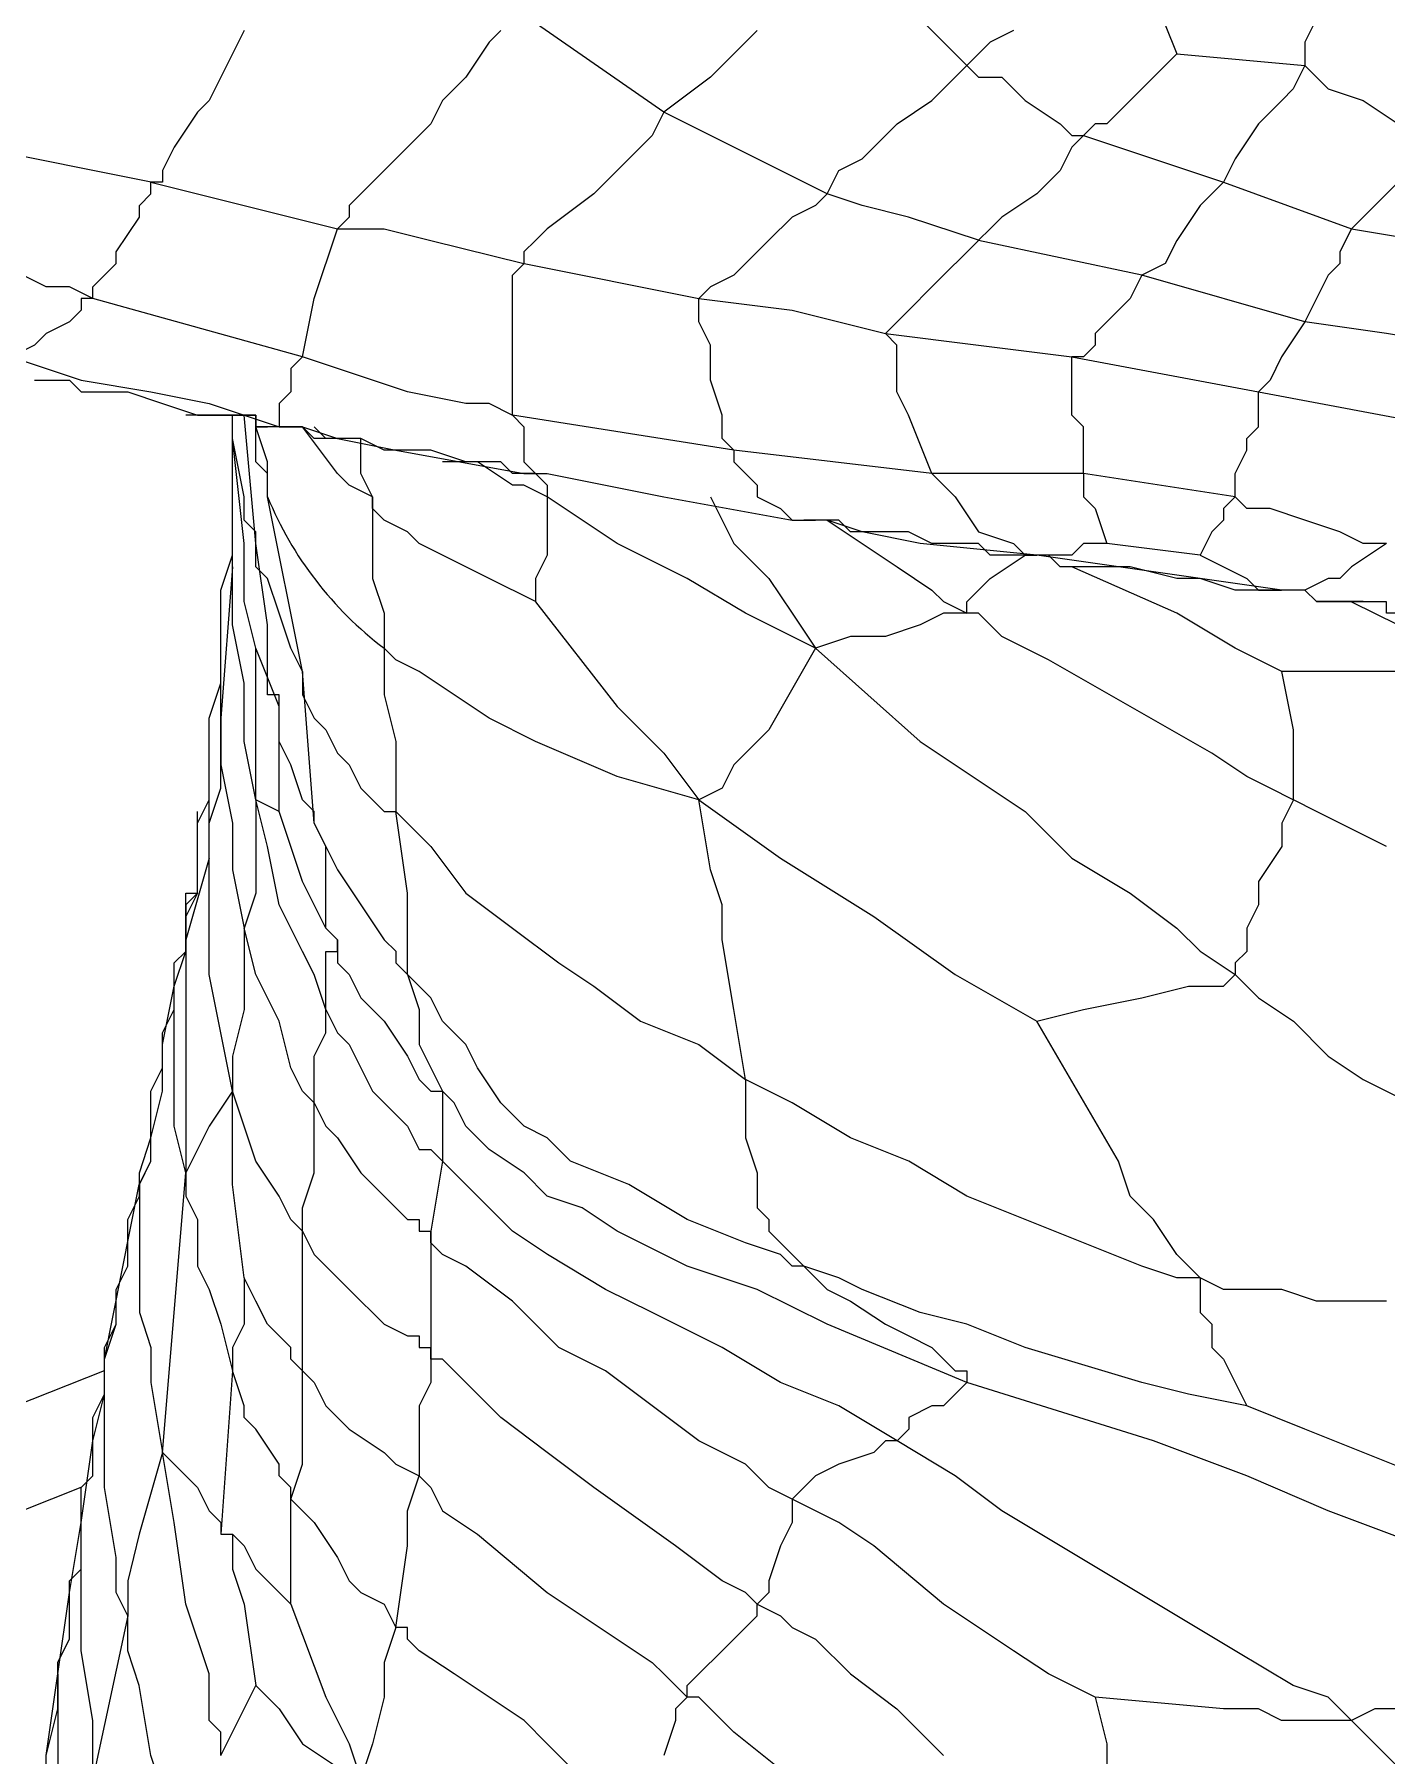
# Model space of a CAD drawing. Header units: millimetres. Extents: x 2758 to 41047, y 670 to 17125.
# Drawn here: x 34928.9 to 34977.2, y 8284.9 to 8346.4 of the extents above; entities that cross this region are included whole.
import ezdxf

# ---------------------------------------------------------------- set-up
doc = ezdxf.new("R2010")
doc.units = ezdxf.units.MM
doc.layers.add('PDF2_Geometría', color=7, linetype='Continuous')

# ---------------------------------------------------------------- blocks, each defined once
blk = doc.blocks.new('OH3A1-1$-$ASSY$$CENTER$TUB_-_v2$-$copia')
at = {"layer": 'PDF2_Geometría', "lineweight": -3}
for points in [[(15.32417805989583, 10.7041753133138), (15.32334476047092, 10.70250871446397), (15.322511461046, 10.70084211561415), (15.32167816162109, 10.69917551676432), (15.32084486219618, 10.69834221733941), (15.31917826334635, 10.69584231906467), (15.31834496392144, 10.69417572021484), (15.31834496392144, 10.69334242078993), (15.31751166449653, 10.69334242078993), (15.30501217312283, 10.69584231906467)], [(15.3658447265625, 10.69250912136501), (15.36667802598741, 10.69417572021484), (15.36834462483724, 10.69500901963976), (15.37084452311198, 10.69750891791449), (15.37334442138672, 10.69917551676432), (15.37501102023654, 10.70084211561415), (15.37584431966146, 10.70167541503906), (15.36667802598741, 10.71084170871311), (15.36834462483724, 10.71167500813802), (15.37001122368706, 10.71334160698784), (15.37417772081163, 10.71584150526258), (15.38084411621094, 10.72167460123698), (15.37834421793619, 10.72417449951172), (15.37584431966146, 10.72750769721137), (15.37417772081163, 10.73000759548611), (15.3725111219618, 10.73167419433594), (15.37167782253689, 10.73334079318576), (15.38334401448568, 10.73917388916015), (15.39667680528429, 10.73417409261067), (15.3975101047092, 10.74000718858507), (15.39834340413411, 10.74584028455946), (15.40001000298394, 10.75667317708333), (15.41750929090712, 10.75250667995876)], [(15.36084408230252, 10.70417446560329), (15.35917748345269, 10.70250786675347), (15.35751088460286, 10.70084126790364), (15.35417768690321, 10.6983413696289), (15.34334479437934, 10.70584106445312)], [(15.34251149495442, 10.70417446560329), (15.34167819552951, 10.70334116617838), (15.34001159667969, 10.70084126790364), (15.33834499782986, 10.69917466905382), (15.33751169840495, 10.69750807020399), (15.33667839898003, 10.69667477077908), (15.33334520128038, 10.69334157307942), (15.33167860243055, 10.6916749742296), (15.33167860243055, 10.69084167480468), (15.33084530300564, 10.69000837537977)], [(15.40084415011935, 10.70500776502821), (15.40001085069444, 10.70334116617838), (15.40001085069444, 10.70167456732856), (15.40084415011935, 10.70084126790364), (15.40167744954427, 10.70000796847873), (15.404177347819, 10.69917466905382), (15.40667724609375, 10.69750807020399), (15.40834384494357, 10.69667477077908), (15.40917714436849, 10.69667477077908)], [(15.3791766696506, 10.70417446560329), (15.37751007080078, 10.70334116617838), (15.37584347195094, 10.70167456732856), (15.37667677137586, 10.70084126790364), (15.37834337022569, 10.70084126790364), (15.38000996907552, 10.69917466905382), (15.38250986735025, 10.69750807020399), (15.38334316677517, 10.69667477077908), (15.38417646620009, 10.69667477077908), (15.38334316677517, 10.69584147135416), (15.38250986735025, 10.69417487250434), (15.38084326850043, 10.69250827365451), (15.37834337022569, 10.69084167480468), (15.37751007080078, 10.69000837537977), (15.37667677137586, 10.68917507595486), (15.37167697482639, 10.69084167480468), (15.36834377712673, 10.6916749742296), (15.36584387885199, 10.69250827365451), (15.36501057942708, 10.6916749742296), (15.36334398057725, 10.69084167480468), (15.36167738172743, 10.68917507595486), (15.35917748345269, 10.68667517768012), (15.35751088460286, 10.6858418782552), (15.35667758517795, 10.68500857883029)], [(15.40584309895833, 10.71584065755208), (15.38834381103515, 10.71000756157769), (15.38834381103515, 10.70917426215277), (15.38834381103515, 10.70834096272786), (15.38917711046007, 10.70667436387803), (15.39084370930989, 10.70250786675347), (15.40001000298394, 10.70167456732856)], [(15.39084370930989, 10.70250701904297), (15.38751051161024, 10.69917382134331), (15.38584391276041, 10.69750722249349), (15.3850106133355, 10.69750722249349), (15.38417731391059, 10.69667392306858), (15.39417690700955, 10.69334072536892), (15.39251030815972, 10.69167412651909), (15.39084370930989, 10.68917422824436), (15.39001040988498, 10.68750762939453), (15.38834381103515, 10.68667432996962), (15.37667761908637, 10.68917422824436), (15.37334442138672, 10.6858410305447), (15.37167782253689, 10.68417443169487), (15.37084452311198, 10.68334113226996), (15.37001122368706, 10.68250783284505)], [(15.40001085069444, 10.70167371961805), (15.39917755126953, 10.70000712076823), (15.39834425184461, 10.69917382134331), (15.39667765299479, 10.69750722249349), (15.39501105414496, 10.69500732421875), (15.39417775472005, 10.69334072536892), (15.40334404839409, 10.69000752766927), (15.40251074896918, 10.68834092881944), (15.40251074896918, 10.68750762939453), (15.40167744954427, 10.68667432996962), (15.40001085069444, 10.68334113226996), (15.38834465874566, 10.68667432996962), (15.38751135932074, 10.68500773111979), (15.38584476047092, 10.68334113226996), (15.385011461046, 10.68250783284505), (15.385011461046, 10.68167453342014), (15.38417816162109, 10.68084123399522), (15.38334486219618, 10.68084123399522)], [(15.36584303114149, 10.69250742594401), (15.35417683919271, 10.6983405219184), (15.35334353976779, 10.69667392306857), (15.35167694091797, 10.69500732421875), (15.35001034206814, 10.69334072536892), (15.34917704264323, 10.69250742594401), (15.34584384494358, 10.69000752766927), (15.34501054551866, 10.68917422824435), (15.34417724609375, 10.68834092881944), (15.34417724609375, 10.68750762939453)], [(15.40917629665798, 10.69667392306857), (15.40834299723307, 10.69584062364366), (15.40750969780816, 10.69500732421875), (15.40667639838324, 10.69334072536892), (15.40334320068359, 10.69000752766927), (15.40834299723307, 10.68917422824435), (15.4100095960829, 10.68834092881944), (15.41084289550781, 10.68834092881944), (15.41250949435764, 10.68834092881944), (15.41250949435764, 10.68750762939453), (15.41167619493272, 10.68667432996961), (15.41167619493272, 10.68500773111979), (15.41084289550781, 10.68167453342014), (15.40584309895833, 10.68250783284505), (15.40001000298394, 10.68334113226996), (15.39834340413411, 10.68084123399522), (15.3975101047092, 10.6791746351454), (15.39667680528429, 10.67834133572048)], [(15.31334431966145, 10.68500773111979), (15.31334431966145, 10.6858410305447), (15.31417761908637, 10.68667432996962), (15.31501091851128, 10.68750762939453), (15.31501091851128, 10.68834092881944), (15.31667751736111, 10.69084082709418), (15.31667751736111, 10.69167412651909), (15.31751081678602, 10.69250742594401), (15.31751081678602, 10.69334072536892), (15.33084360758463, 10.69000752766927)], [(15.31334431966145, 10.68500773111979), (15.31167772081163, 10.6858410305447), (15.3100111219618, 10.6858410305447), (15.30667792426215, 10.68750762939453), (15.3033447265625, 10.68834092881944), (15.30001152886284, 10.69000752766927), (15.29667833116319, 10.68750762939453), (15.29501173231336, 10.68667432996962), (15.29417843288845, 10.68667432996962), (15.29334513346354, 10.68667432996962)], [(15.32834370930989, 10.68084123399522), (15.32917700873481, 10.68500773111979), (15.33084360758463, 10.69000752766927), (15.33417680528429, 10.69000752766927), (15.33751000298394, 10.68917422824436), (15.34417639838324, 10.68750762939453)], [(15.34334479437934, 10.67667473687066), (15.34334479437934, 10.67750803629557), (15.34334479437934, 10.6791746351454), (15.34334479437934, 10.68000793457031), (15.34334479437934, 10.68167453342014), (15.34334479437934, 10.68334113226996), (15.34334479437934, 10.68417443169487), (15.34334479437934, 10.6858410305447), (15.34334479437934, 10.68667432996962), (15.34417809380425, 10.68750762939453), (15.35667758517795, 10.68500773111979)], [(15.32834370930989, 10.68084038628472), (15.31334431966145, 10.68500688340928), (15.31251102023654, 10.68500688340928), (15.31251102023654, 10.68417358398437), (15.31167772081163, 10.68334028455946), (15.3100111219618, 10.68250698513454), (15.30917782253689, 10.68167368570963), (15.30751122368706, 10.68084038628472)], [(15.35917833116319, 10.67417399088541), (15.35834503173828, 10.67500729031033), (15.35834503173828, 10.67667388916015), (15.35751173231336, 10.67917378743489), (15.35751173231336, 10.68000708685981), (15.35751173231336, 10.68167368570963), (15.35667843288845, 10.68334028455946), (15.35667843288845, 10.68417358398437), (15.35667843288845, 10.68500688340929), (15.36334482828776, 10.68417358398437), (15.37001122368706, 10.68250698513454)], [(15.37334357367621, 10.67250739203559), (15.37167697482639, 10.67667388916015), (15.37084367540147, 10.67834048800998), (15.37084367540147, 10.68000708685981), (15.37084367540147, 10.68167368570963), (15.37001037597656, 10.68250698513454), (15.37667677137586, 10.68167368570963), (15.38334316677517, 10.68084038628472)], [(15.30751037597656, 10.68084038628472), (15.31251017252604, 10.67917378743489), (15.31750996907552, 10.67834048800998), (15.32167646620008, 10.67750718858507), (15.32417636447483, 10.67667388916015), (15.32667626274956, 10.67584058973524)], [(15.34334309895833, 10.67667388916015), (15.3416765001085, 10.67750718858507), (15.34000990125868, 10.67750718858507), (15.33584340413411, 10.67834048800998), (15.32834370930989, 10.68084038628472), (15.32751040988498, 10.68000708685981), (15.32751040988498, 10.67917378743489), (15.32751040988498, 10.67834048800998), (15.32667711046007, 10.67750718858507), (15.32667711046007, 10.67584058973524)], [(15.38417731391059, 10.67250739203559), (15.38417731391059, 10.6733406914605), (15.38417731391059, 10.67417399088541), (15.38417731391059, 10.67584058973524), (15.38334401448567, 10.67667388916015), (15.38334401448567, 10.67834048800998), (15.38334401448567, 10.67917378743489), (15.38334401448567, 10.68000708685981), (15.38334401448567, 10.68084038628472), (15.39667680528429, 10.67834048800998)], [(15.30917697482639, 10.67917378743489), (15.3100102742513, 10.67917378743489), (15.31084357367621, 10.67917378743489), (15.31167687310112, 10.67917378743489), (15.31251017252604, 10.67834048800998), (15.31334347195095, 10.67834048800998), (15.31417677137586, 10.67834048800998), (15.31584337022569, 10.67834048800998), (15.31834326850043, 10.67750718858507), (15.32084316677517, 10.67667388916015), (15.32167646620008, 10.67667388916015), (15.322509765625, 10.67667388916015), (15.32334306504991, 10.67667388916015), (15.32417636447482, 10.67667388916015), (15.32500966389974, 10.67667388916015), (15.32500966389974, 10.67584058973524), (15.32584296332465, 10.67584058973524), (15.32500966389974, 10.67584058973524), (15.32500966389974, 10.67667388916015), (15.32417636447482, 10.67667388916015), (15.32334306504991, 10.67667388916015), (15.32167646620008, 10.67667388916015), (15.32084316677517, 10.67667388916015), (15.32000986735026, 10.67667388916015)], [(15.39501105414496, 10.67084079318576), (15.39501105414496, 10.67167409261067), (15.39501105414496, 10.67250739203559), (15.39584435356988, 10.67417399088541), (15.39584435356988, 10.67500729031032), (15.39667765299479, 10.67584058973524), (15.39667765299479, 10.67834048800998), (15.4100104437934, 10.67584058973524)], [(15.32334391276041, 10.67500729031033), (15.32334391276041, 10.67667388916015)], [(15.32334391276041, 10.66917419433593), (15.32334391276041, 10.67084079318576), (15.32334391276041, 10.67250739203559), (15.32334391276041, 10.6733406914605), (15.32334391276041, 10.67500729031033), (15.32334391276041, 10.67584058973524), (15.32334391276041, 10.67667388916015)], [(15.32334391276041, 10.67417399088541), (15.32334391276041, 10.67500729031033), (15.32334391276041, 10.67667388916015)], [(15.33084445529514, 10.63917456732855), (15.33001115587022, 10.64000786675347), (15.33001115587022, 10.64084116617838), (15.33001115587022, 10.64334106445312), (15.33001115587022, 10.64500766330295), (15.33001115587022, 10.64584096272786), (15.32917785644531, 10.64750756157769), (15.32917785644531, 10.6483408610026), (15.3283445570204, 10.64917416042751), (15.32751125759548, 10.65167405870225), (15.32667795817057, 10.65334065755208), (15.32667795817057, 10.65500725640191), (15.32667795817057, 10.65584055582682), (15.32667795817057, 10.65667385525173), (15.32584465874566, 10.65667385525173), (15.32584465874566, 10.65834045410156), (15.32584465874566, 10.66167365180121), (15.32501135932074, 10.6675067477756), (15.32501135932074, 10.66834004720052), (15.32417805989583, 10.66917334662543), (15.32417805989583, 10.67000664605034), (15.32417805989583, 10.67083994547526), (15.32334476047092, 10.67500644259982), (15.32334476047092, 10.67667304144965)], [(15.32917785644531, 10.64750840928819), (15.3283445570204, 10.65834130181206), (15.32751125759548, 10.66000790066189), (15.32667795817057, 10.66250779893663), (15.32584465874566, 10.66500769721137), (15.32501135932075, 10.66584099663628), (15.32501135932075, 10.66750759548611), (15.32417805989583, 10.67667388916015)], [(15.32667711046007, 10.67584058973524), (15.32584381103515, 10.67584058973524), (15.32501051161024, 10.67584058973524), (15.32501051161024, 10.67667388916015)], [(15.35917663574219, 10.67417399088541), (15.34334394666883, 10.67667388916015), (15.34417724609375, 10.67584058973524), (15.34417724609375, 10.67500729031033), (15.34417724609375, 10.67417399088541), (15.34417724609375, 10.6733406914605), (15.34501054551866, 10.67250739203559), (15.34584384494358, 10.67250739203559)], [(15.32834370930989, 10.65834130181206), (15.32584381103515, 10.67084079318576), (15.32584381103515, 10.67250739203559), (15.32501051161024, 10.6733406914605), (15.32501051161024, 10.67584058973524)], [(15.32584465874566, 10.67084079318576), (15.32584465874566, 10.67167409261067), (15.32584465874566, 10.67250739203559), (15.32584465874566, 10.6733406914605), (15.32501135932074, 10.67584058973524)], [(15.32584465874566, 10.67584058973524), (15.32584465874566, 10.67584058973524)], [(15.32584465874566, 10.67584058973524), (15.32584465874566, 10.67584058973524)], [(15.32667711046007, 10.67584058973524), (15.32834370930989, 10.67584058973524), (15.33084360758463, 10.67500729031033), (15.3350101047092, 10.67417399088541), (15.34417639838324, 10.67250739203559), (15.34500969780816, 10.67250739203559), (15.34584299723307, 10.67250739203559)], [(15.32667711046007, 10.67584058973524), (15.32667711046007, 10.67584058973524)], [(15.34084404839409, 10.6733406914605), (15.34001074896918, 10.6733406914605), (15.33751085069444, 10.67417399088541), (15.33417765299479, 10.67417399088541), (15.33251105414496, 10.67500729031033), (15.33084445529514, 10.67500729031033), (15.33001115587022, 10.67500729031033), (15.32917785644531, 10.67500729031033), (15.3283445570204, 10.67584058973524), (15.32751125759548, 10.67584058973524), (15.32667795817057, 10.67584058973524)], [(15.33334350585937, 10.67084079318576), (15.33167690700954, 10.67167409261067), (15.33084360758463, 10.67250739203559), (15.32834370930989, 10.67584058973524)], [(15.33084445529514, 10.67500729031033), (15.33001115587022, 10.67500729031033), (15.32917785644531, 10.67584058973524)], [(15.32501051161024, 10.66000790066189), (15.32417721218533, 10.66334109836154), (15.32417721218533, 10.66750759548611), (15.32334391276041, 10.67500729031033)], [(15.32334391276041, 10.66584099663628), (15.32334391276041, 10.6666742960612), (15.32334391276041, 10.66917419433593), (15.32334391276041, 10.67167409261067), (15.32334391276041, 10.67500729031033)], [(15.33334350585937, 10.67084079318576), (15.33251020643446, 10.67250739203559), (15.33251020643446, 10.67500729031032)], [(15.37334357367621, 10.67250739203559), (15.35917748345269, 10.67417399088541), (15.35917748345269, 10.6733406914605), (15.3600107828776, 10.67250739203559), (15.36084408230252, 10.67167409261067), (15.36084408230252, 10.67084079318576), (15.36251068115234, 10.67000749376085), (15.36334398057725, 10.66917419433593), (15.36417728000217, 10.66917419433593)], [(15.34501139322916, 10.67250739203559), (15.34334479437934, 10.67250739203559), (15.34251149495442, 10.6733406914605), (15.34167819552951, 10.6733406914605), (15.3408448961046, 10.6733406914605), (15.33834499782986, 10.6733406914605)], [(15.34584384494357, 10.67084079318576), (15.34417724609375, 10.67167409261067), (15.34334394666883, 10.67167409261067), (15.34084404839409, 10.6733406914605)], [(15.34501139322916, 10.67250739203559), (15.34584469265408, 10.67167409261067), (15.34584469265408, 10.67084079318576)], [(15.34501139322916, 10.67250739203559), (15.34584469265408, 10.67250739203559), (15.35417768690321, 10.67084079318576), (15.36334398057725, 10.66917419433593)], [(15.38417731391059, 10.67250739203559), (15.37334442138672, 10.67250739203559), (15.37417772081163, 10.67167409261067), (15.37501102023654, 10.67084079318576), (15.37667761908637, 10.66834089491102), (15.37917751736111, 10.66750759548611), (15.38001081678602, 10.6666742960612), (15.38084411621093, 10.6666742960612)], [(15.39501105414496, 10.67084079318576), (15.38417816162109, 10.67250739203559), (15.38417816162109, 10.67167409261067), (15.38417816162109, 10.67084079318576), (15.385011461046, 10.67000749376085), (15.38584476047092, 10.66750759548611)], [(15.34501139322916, 10.66334109836154), (15.34167819552951, 10.66500769721137), (15.33834499782986, 10.6666742960612), (15.33667839898003, 10.66750759548611), (15.33584509955512, 10.66834089491102), (15.33417850070529, 10.66917419433593), (15.33334520128038, 10.67000749376085), (15.33334520128038, 10.67084079318576), (15.33334520128038, 10.66500769721137), (15.33417850070529, 10.66250779893663), (15.33417850070529, 10.6608412000868), (15.33417850070529, 10.66000790066189)], [(15.36501057942708, 10.66000705295139), (15.3600107828776, 10.66250695122612), (15.35584428575304, 10.66500684950086), (15.35084448920356, 10.6675067477756), (15.34834459092882, 10.66917334662543), (15.34584469265408, 10.67083994547526), (15.34584469265408, 10.66917334662543), (15.34584469265408, 10.66667344835069), (15.34501139322916, 10.66500684950086), (15.34501139322916, 10.66334025065104), (15.35084448920356, 10.65584055582682), (15.35417768690321, 10.65250735812717), (15.35667758517795, 10.64917416042751)], [(15.35751003689236, 10.67084079318576), (15.35917663574219, 10.66750759548611), (15.36167653401692, 10.66500769721137), (15.36334313286675, 10.66250779893663), (15.36500973171658, 10.66000790066189)], [(15.40584309895833, 10.66750759548611), (15.4041765001085, 10.66750759548611), (15.40250990125868, 10.66834089491102), (15.40001000298394, 10.66917419433593), (15.3975101047092, 10.67000749376085), (15.39584350585937, 10.67000749376085), (15.39501020643446, 10.67084079318576), (15.39417690700955, 10.67000749376085), (15.39417690700955, 10.66917419433593), (15.39334360758463, 10.66834089491102), (15.39251030815972, 10.6666742960612), (15.39417690700955, 10.66584099663628), (15.39584350585937, 10.66500769721137), (15.39667680528429, 10.66417439778645), (15.3975101047092, 10.66417439778645), (15.39834340413411, 10.66417439778645)], [(15.322509765625, 10.66000790066189), (15.322509765625, 10.6608412000868), (15.322509765625, 10.66250779893663), (15.322509765625, 10.66417439778645), (15.32334306504991, 10.6666742960612), (15.32334306504991, 10.66750759548611), (15.32334306504991, 10.66834089491102), (15.32334306504991, 10.67000749376085)], [(15.36417643229166, 10.66917419433593), (15.36500973171658, 10.66917419433593)], [(15.38084411621094, 10.6666742960612), (15.3725111219618, 10.66750759548611), (15.36834462483724, 10.66834089491102), (15.3658447265625, 10.66917419433593), (15.36417812771267, 10.66917419433593)], [(15.38167656792534, 10.6666742960612), (15.38084326850043, 10.6666742960612), (15.38000996907552, 10.6666742960612), (15.3791766696506, 10.6666742960612), (15.37834337022569, 10.6666742960612), (15.37751007080078, 10.6666742960612), (15.37667677137586, 10.66750759548611), (15.37584347195094, 10.66750759548611), (15.37334357367621, 10.66750759548611), (15.37167697482639, 10.66834089491102), (15.37001037597656, 10.66834089491102), (15.36917707655165, 10.66834089491102), (15.36751047770182, 10.66834089491102), (15.36667717827691, 10.66917419433593), (15.36584387885199, 10.66917419433593), (15.36501057942708, 10.66917419433593)], [(15.3658447265625, 10.66917419433593), (15.37084452311198, 10.66584099663628), (15.37334442138672, 10.66417439778646), (15.37417772081163, 10.66334109836154), (15.37584431966146, 10.66250779893663)], [(15.32334391276041, 10.66584099663628), (15.32334391276041, 10.66750759548611)], [(15.41584269205729, 10.65917375352647), (15.41167619493272, 10.65834045410156), (15.40917629665798, 10.65834045410156), (15.40667639838324, 10.65834045410156), (15.40500979953342, 10.65834045410156), (15.40250990125868, 10.65834045410156), (15.39834340413411, 10.65834045410156), (15.39917670355903, 10.65417395697699), (15.39917670355903, 10.65167405870226), (15.39917670355903, 10.65084075927734), (15.39917670355903, 10.64917416042751), (15.3975101047092, 10.65000745985243), (15.39584350585937, 10.65084075927734), (15.39334360758463, 10.65250735812717), (15.38751051161024, 10.65584055582682), (15.38167741563585, 10.65917375352647), (15.37834421793619, 10.6608403523763), (15.37751091851128, 10.66167365180121), (15.37667761908637, 10.66250695122613), (15.37584431966146, 10.66250695122613), (15.37584431966146, 10.66334025065104), (15.37667761908637, 10.66417355007595), (15.37751091851128, 10.66500684950087), (15.38001081678602, 10.66667344835069)], [(15.38167656792534, 10.6666742960612), (15.38084326850043, 10.6666742960612)], [(15.39251030815972, 10.6666742960612), (15.38584391276041, 10.66750759548611), (15.38417731391059, 10.66750759548611), (15.38334401448567, 10.6666742960612), (15.38251071506076, 10.6666742960612), (15.38084411621094, 10.6666742960612)], [(15.39834425184461, 10.66417439778645), (15.38084496392144, 10.6666742960612)], [(15.38667805989583, 10.66584099663628), (15.385011461046, 10.66584099663628), (15.38417816162109, 10.66584099663628), (15.38334486219618, 10.66584099663628), (15.38251156277127, 10.66584099663628), (15.38167826334635, 10.6666742960612)], [(15.40584309895833, 10.66750759548611), (15.40334320068359, 10.66584099663628), (15.40250990125868, 10.66500769721137), (15.40167660183376, 10.66500769721137), (15.40001000298394, 10.66417439778645), (15.39917670355903, 10.66417439778645), (15.39834340413411, 10.66417439778645)], [(15.32501051161024, 10.64917416042751), (15.32417721218533, 10.65334065755208), (15.32417721218533, 10.65750715467665), (15.32334391276041, 10.66167365180121), (15.32334391276041, 10.66334025065104), (15.32334391276041, 10.66584014892578), (15.3225106133355, 10.65500725640191)], [(15.39834425184461, 10.65834045410156), (15.39501105414496, 10.66000705295139), (15.3908445570204, 10.66250695122612), (15.38334486219618, 10.66584014892578)], [(15.39834425184461, 10.66417439778645), (15.39751095241969, 10.66417439778645), (15.39667765299479, 10.66417439778645), (15.39501105414496, 10.66417439778645), (15.39251115587022, 10.66500769721137), (15.3908445570204, 10.66500769721137), (15.38751135932074, 10.66584099663628), (15.38667805989583, 10.66584099663628), (15.38584476047092, 10.66584099663628), (15.385011461046, 10.66584099663628)], [(15.40084330240885, 10.66334109836154), (15.40001000298394, 10.66417439778645), (15.39917670355903, 10.66417439778645), (15.39834340413411, 10.66417439778645)], [(15.40084330240885, 10.66334109836154), (15.40417650010851, 10.66334109836154)], [(15.4041765001085, 10.66334109836154), (15.40250990125868, 10.66334109836154), (15.40167660183376, 10.66334109836154), (15.40084330240885, 10.66334109836154)], [(15.40334404839409, 10.66334025065104), (15.40667724609375, 10.66167365180121), (15.40917714436849, 10.6608403523763), (15.41251034206814, 10.66000705295139), (15.41584353976779, 10.65917375352647), (15.41501024034288, 10.66167365180121)], [(15.41667683919271, 10.66167365180121), (15.41501024034288, 10.66167365180121), (15.41334364149305, 10.66167365180121), (15.41167704264323, 10.66167365180121), (15.4100104437934, 10.66250695122612), (15.40834384494357, 10.66250695122612), (15.40667724609375, 10.66250695122612), (15.40584394666883, 10.66250695122612), (15.40584394666883, 10.66334025065104), (15.404177347819, 10.66334025065104)], [(15.37584431966146, 10.66250695122612), (15.37417772081163, 10.66250695122612), (15.3725111219618, 10.66167365180121), (15.37001122368706, 10.6608403523763), (15.36751132541232, 10.6608403523763), (15.36501142713758, 10.66000705295139), (15.3725111219618, 10.65334065755208), (15.38001081678602, 10.6483408610026), (15.38334401448567, 10.64500766330295), (15.38751051161024, 10.64250776502821), (15.39084370930989, 10.64000786675347), (15.39251030815972, 10.63834126790364), (15.39501020643446, 10.63667466905382)], [(15.32167731391059, 10.65250735812717), (15.32167731391059, 10.65334065755208), (15.32167731391059, 10.65500725640191), (15.3225106133355, 10.65750715467665), (15.3225106133355, 10.65834045410156), (15.3225106133355, 10.65917375352647), (15.3225106133355, 10.66000705295139)], [(15.322509765625, 10.65500725640191), (15.322509765625, 10.65750715467665), (15.322509765625, 10.66000705295139)], [(15.32501051161024, 10.64917416042751), (15.32501051161024, 10.66000705295139)], [(15.32667711046007, 10.6483408610026), (15.32667711046007, 10.65584055582682), (15.32501051161024, 10.66000705295139)], [(15.36501057942708, 10.66000705295139), (15.36167738172743, 10.65417395697699), (15.35917748345269, 10.65167405870225), (15.35834418402777, 10.65000745985243), (15.35667758517795, 10.64917416042751), (15.35084448920356, 10.65084075927734), (15.34501139322916, 10.65334065755208), (15.34167819552951, 10.65500725640191), (15.33917829725477, 10.65667385525173), (15.33667839898003, 10.65834045410156), (15.3350118001302, 10.65917375352647), (15.33417850070529, 10.66000705295139), (15.33417850070529, 10.65667385525173), (15.3350118001302, 10.65334065755208), (15.3350118001302, 10.65084075927734), (15.3350118001302, 10.6483408610026)], [(15.32834370930989, 10.65834045410156), (15.32834370930989, 10.65667385525173), (15.32917700873481, 10.65500725640191), (15.33001030815972, 10.65417395697699), (15.33084360758463, 10.65250735812717), (15.33167690700954, 10.65167405870226), (15.33251020643446, 10.65000745985243), (15.33334350585937, 10.64917416042751), (15.33417680528429, 10.6483408610026), (15.3350101047092, 10.6483408610026)], [(15.32167731391059, 10.64500766330295), (15.32167731391059, 10.64667426215277), (15.32167731391059, 10.64750756157769), (15.3225106133355, 10.65000745985243), (15.3225106133355, 10.65250735812717), (15.3225106133355, 10.65500725640191), (15.3225106133355, 10.65334065755208), (15.3225106133355, 10.65167405870225), (15.32334391276041, 10.64750756157769), (15.32334391276041, 10.64417436387803), (15.32417721218533, 10.64000786675347)], [(15.32084486219618, 10.64250776502821), (15.32084486219618, 10.64334106445312), (15.32084486219618, 10.64417436387804), (15.32084486219618, 10.64500766330295), (15.32084486219618, 10.64750756157769), (15.32167816162109, 10.64917416042751), (15.32167816162109, 10.65000745985243), (15.32167816162109, 10.65084075927734), (15.32167816162109, 10.65167405870226), (15.32167816162109, 10.65250735812717)], [(15.32167731391059, 10.64500766330295), (15.32167731391059, 10.64750756157769), (15.32167731391059, 10.64917416042751), (15.32167731391059, 10.65084075927734), (15.32167731391059, 10.65250735812717)], [(15.32084486219618, 10.64750756157769), (15.32084486219618, 10.6483408610026)], [(15.32917785644531, 10.62750752766927), (15.32917785644531, 10.62917412651909), (15.32917785644531, 10.63084072536892), (15.33001115587022, 10.63250732421875), (15.33001115587022, 10.63417392306857), (15.32917785644531, 10.63667382134331), (15.3283445570204, 10.63834042019314), (15.32751125759548, 10.64000701904296), (15.32667795817057, 10.64167361789279), (15.32584465874566, 10.64584011501736), (15.32501135932075, 10.64917331271701), (15.32501135932075, 10.64750671386718), (15.32501135932075, 10.64500681559245), (15.32501135932075, 10.6425069173177), (15.32417805989583, 10.64000701904296)], [(15.33001030815972, 10.63417392306857), (15.33001030815972, 10.63500722249349), (15.33001030815972, 10.6358405219184), (15.33001030815972, 10.63667382134331), (15.33001030815972, 10.63834042019314), (15.33084360758463, 10.63834042019314), (15.33084360758463, 10.63917371961805), (15.33001030815972, 10.64000701904296), (15.32917700873481, 10.64167361789279), (15.32834370930989, 10.64334021674262), (15.32667711046007, 10.6483400132921), (15.32501051161024, 10.64917331271701)], [(15.33584425184462, 10.63667466905382), (15.33584425184462, 10.63917456732856), (15.33584425184462, 10.64084116617838), (15.33584425184462, 10.64250776502821), (15.3350109524197, 10.6483408610026), (15.33667755126953, 10.64667426215278), (15.33751085069444, 10.64584096272786), (15.34001074896918, 10.64250776502821), (15.34334394666883, 10.64000786675347), (15.34667714436849, 10.63750796847873), (15.34917704264323, 10.6358413696289), (15.35251024034288, 10.63334147135416), (15.35667673746744, 10.63167487250434), (15.3600099351671, 10.6291749742296), (15.35917663574219, 10.63417477077908), (15.35834333631727, 10.63917456732856), (15.35834333631727, 10.6416744656033), (15.35751003689236, 10.64417436387804), (15.35667673746744, 10.64917416042751), (15.36250983344184, 10.64500766330295), (15.36917622884114, 10.64084116617838), (15.37500932481554, 10.63667466905382), (15.38084242078993, 10.63334147135416)], [(15.40584479437934, 10.64584011501736), (15.40251159667968, 10.64750671386718), (15.40084499782986, 10.6483400132921), (15.39917839898003, 10.64917331271701), (15.39834509955512, 10.64750671386718), (15.39834509955512, 10.64584011501736), (15.39667850070529, 10.64334021674262), (15.39667850070529, 10.64167361789279), (15.39584520128038, 10.64000701904296), (15.39584520128038, 10.63834042019314), (15.39501190185547, 10.63750712076823), (15.39501190185547, 10.63667382134331), (15.39667850070529, 10.63500722249349), (15.39917839898003, 10.63334062364366), (15.40167829725477, 10.63084072536892), (15.40417819552951, 10.62917412651909), (15.40751139322916, 10.62750752766927)], [(15.32084486219618, 10.64584096272786), (15.32084486219618, 10.64750756157769)], [(15.32084486219618, 10.64500766330295), (15.32084486219618, 10.64584096272786), (15.32084486219618, 10.64750756157769)], [(15.32917785644531, 10.64750756157769), (15.33001115587022, 10.64584096272786), (15.33084445529514, 10.64417436387803), (15.33251105414496, 10.6416744656033), (15.33417765299479, 10.63917456732855), (15.3350109524197, 10.63834126790364), (15.3350109524197, 10.63750796847873), (15.33584425184462, 10.63667466905382)], [(15.32834370930989, 10.60834164089627), (15.32834370930989, 10.61834123399522), (15.32751040988498, 10.61917453342014), (15.32667711046007, 10.62084113226996), (15.32501051161024, 10.6233410305447), (15.32417721218533, 10.62584092881944), (15.32334391276041, 10.62834082709418), (15.3225106133355, 10.63250732421875), (15.32167731391059, 10.63667382134331), (15.32167731391059, 10.64084031846788), (15.32167731391059, 10.64334021674262), (15.32167731391059, 10.64500681559245), (15.32001071506076, 10.63917371961805)], [(15.32001071506076, 10.63917371961805), (15.32001071506076, 10.64000701904297), (15.32001071506076, 10.64084031846788), (15.32001071506076, 10.64167361789279), (15.32001071506076, 10.64250691731771), (15.32084401448567, 10.64250691731771), (15.32001071506076, 10.64167361789279), (15.32001071506076, 10.64084031846788)], [(15.32084486219618, 10.6425069173177), (15.32001156277126, 10.64084031846788), (15.32001156277126, 10.63917371961805), (15.32001156277126, 10.63084072536892), (15.32001156277126, 10.62250773111979)], [(15.31917656792534, 10.63750712076823), (15.32000986735026, 10.63834042019314), (15.32000986735026, 10.63917371961805), (15.32000986735026, 10.64084031846788), (15.32000986735026, 10.64167361789279)], [(15.32001071506076, 10.62250773111979), (15.31917741563585, 10.62584092881944), (15.31917741563585, 10.62917412651909), (15.31917741563585, 10.63084072536892), (15.31917741563585, 10.63250732421875), (15.31917741563585, 10.63417392306857), (15.31917741563585, 10.6358405219184), (15.32001071506076, 10.63834042019314), (15.32001071506076, 10.64084031846788)], [(15.32834370930989, 10.61834123399522), (15.32834370930989, 10.61917453342014), (15.32834370930989, 10.62000783284505), (15.32917700873481, 10.62250773111979), (15.32917700873481, 10.62500762939453), (15.32917700873481, 10.62750752766927), (15.32834370930989, 10.62834082709418), (15.32751040988498, 10.63000742594401), (15.32667711046007, 10.63334062364366), (15.32501051161024, 10.63667382134331), (15.32417721218533, 10.64000701904297), (15.32417721218533, 10.63750712076823), (15.32417721218533, 10.63417392306857), (15.32334391276041, 10.63084072536892), (15.32334391276041, 10.62834082709418)], [(15.33084445529514, 10.63917371961805), (15.33084445529514, 10.63750712076823), (15.33167775472005, 10.63667382134331), (15.33251105414496, 10.63500722249349), (15.33417765299479, 10.63334062364366), (15.33584425184461, 10.63084072536892), (15.33667755126953, 10.62917412651909), (15.33751085069444, 10.62834082709418), (15.33834415011935, 10.62834082709418)], [(15.31667751736111, 10.62167443169488), (15.31751081678602, 10.6233410305447), (15.31751081678602, 10.62500762939453), (15.31834411621094, 10.62834082709418), (15.31834411621094, 10.63167402479384), (15.31917741563585, 10.6358405219184), (15.31917741563585, 10.63750712076823)], [(15.31750996907552, 10.62584092881944), (15.31750996907552, 10.62667422824436), (15.31750996907552, 10.62834082709418), (15.31834326850043, 10.63000742594401), (15.31834326850043, 10.63167402479384), (15.31834326850043, 10.63250732421875), (15.31917656792534, 10.63417392306857), (15.31917656792534, 10.63500722249349), (15.31917656792534, 10.6358405219184), (15.31917656792534, 10.63667382134331), (15.31917656792534, 10.63750712076823)], [(15.39251030815972, 10.61500803629557), (15.39084370930989, 10.61500803629557), (15.38834381103515, 10.61584133572048), (15.38417731391059, 10.61750793457031), (15.38001081678602, 10.61917453342013), (15.37584431966146, 10.62084113226996), (15.37167782253689, 10.6233410305447), (15.36751132541232, 10.62500762939453), (15.36334482828776, 10.62750752766927), (15.3600116305881, 10.62917412651909), (15.3600116305881, 10.62667422824435), (15.3600116305881, 10.62500762939453), (15.36084493001302, 10.62250773111979), (15.36084493001302, 10.62084113226996), (15.36084493001302, 10.62000783284505), (15.36167822943793, 10.61917453342013), (15.36167822943793, 10.61834123399522), (15.36251152886284, 10.61750793457031), (15.36334482828776, 10.6166746351454), (15.36417812771267, 10.61584133572048), (15.36334482828776, 10.61584133572048), (15.36251152886284, 10.6166746351454), (15.3600116305881, 10.61750793457031), (15.35584513346354, 10.61917453342013), (15.35167863633897, 10.62167443169488), (15.34751213921441, 10.6233410305447), (15.34584554036458, 10.62500762939453), (15.34417894151475, 10.62584092881944), (15.34251234266493, 10.62750752766927), (15.3408457438151, 10.63000742594401), (15.34001244439019, 10.63167402479384), (15.33834584554036, 10.63334062364366), (15.33751254611545, 10.63500722249349), (15.33667924669052, 10.6358405219184), (15.33584594726562, 10.63667382134331), (15.33667924669052, 10.63417392306857), (15.33667924669052, 10.63334062364366), (15.33667924669052, 10.63167402479384), (15.33834584554036, 10.62834082709418)], [(15.39251030815972, 10.61500803629557), (15.39167700873481, 10.61584133572048), (15.39084370930989, 10.6166746351454), (15.38917711046007, 10.61917453342013), (15.38751051161024, 10.62084113226996), (15.38667721218533, 10.6233410305447), (15.38084411621094, 10.63334062364366), (15.38417731391059, 10.63417392306857), (15.38834381103515, 10.63500722249349), (15.39167700873481, 10.6358405219184), (15.39334360758463, 10.6358405219184), (15.39417690700955, 10.6358405219184), (15.39501020643446, 10.63667382134331)], [(15.33001030815972, 10.63417392306857), (15.33084360758463, 10.63250732421875), (15.33167690700954, 10.63167402479383), (15.33251020643446, 10.63000742594401), (15.33334350585937, 10.62834082709418), (15.33584340413411, 10.62584092881944), (15.33667670355902, 10.62417432996961), (15.33751000298394, 10.62417432996961), (15.33834330240885, 10.6233410305447)], [(15.32417805989583, 10.61500803629557), (15.32334476047092, 10.62167443169488), (15.32334476047092, 10.62500762939453), (15.32334476047092, 10.62834082709418), (15.32167816162109, 10.62584092881944), (15.32001156277126, 10.62250773111979)], [(15.40834299723307, 10.60084109836154), (15.4041765001085, 10.60250769721137), (15.40001000298394, 10.60417429606119), (15.39584350585937, 10.60584089491102), (15.39167700873481, 10.60667419433594), (15.38834381103515, 10.60750749376085), (15.38001081678602, 10.61000739203559), (15.37584431966146, 10.61167399088541), (15.3725111219618, 10.61250729031033), (15.36834462483724, 10.61417388916015), (15.36667802598741, 10.61500718858507), (15.36417812771267, 10.61584048800998), (15.3658447265625, 10.61417388916015), (15.36751132541232, 10.61334058973524), (15.37001122368706, 10.61167399088541), (15.37167782253689, 10.6108406914605), (15.37334442138672, 10.61000739203559), (15.37501102023654, 10.60834079318576), (15.37584431966146, 10.60834079318576), (15.37584431966146, 10.60750749376085), (15.3658447265625, 10.61167399088541), (15.36084493001302, 10.61417388916015), (15.35584513346354, 10.61584048800998), (15.35084533691406, 10.61834038628472), (15.34834543863932, 10.62000698513455), (15.34584554036458, 10.62084028455946), (15.34417894151475, 10.62250688340929), (15.34167904324001, 10.62417348225911), (15.34001244439019, 10.62584008110894), (15.33917914496528, 10.62750667995876), (15.33834584554036, 10.62833997938368), (15.33834584554036, 10.62750667995876), (15.33834584554036, 10.62667338053385), (15.33834584554036, 10.62584008110894), (15.33834584554036, 10.62417348225911), (15.33834584554036, 10.6233401828342)], [(15.32917785644531, 10.62750752766927), (15.33001115587022, 10.62584092881944), (15.33084445529514, 10.62500762939453), (15.33251105414496, 10.62250773111979), (15.33334435356987, 10.62167443169488), (15.3350109524197, 10.62000783284505), (15.33584425184462, 10.61917453342013), (15.33667755126953, 10.61917453342013), (15.33667755126953, 10.61834123399522), (15.33751085069444, 10.61834123399522)], [(15.322509765625, 10.58084106445312), (15.322509765625, 10.58250766330295), (15.32167646620008, 10.58334096272786), (15.32167646620008, 10.58667416042752), (15.32000986735026, 10.59167395697699), (15.31917656792534, 10.59750705295139), (15.31834326850043, 10.60250684950087), (15.31667666965061, 10.59667375352647), (15.31584337022569, 10.59334055582682), (15.31584337022569, 10.59167395697699), (15.31584337022569, 10.59084065755208), (15.31501007080078, 10.59250725640191), (15.31501007080078, 10.59500715467665), (15.31417677137587, 10.60000695122613), (15.31417677137587, 10.60250684950087), (15.31417677137587, 10.60500674777561), (15.31417677137587, 10.60917324490017), (15.31667666965061, 10.62167273627387), (15.31750996907552, 10.6233393351237), (15.31750996907552, 10.62583923339843)], [(15.31501091851128, 10.61334058973524), (15.31501091851128, 10.61417388916015), (15.3158442179362, 10.61584048800998), (15.3158442179362, 10.61834038628472), (15.3158442179362, 10.61917368570963), (15.31667751736111, 10.62084028455946), (15.31667751736111, 10.62167358398437), (15.31667751736111, 10.62250688340929), (15.31751081678602, 10.62500678168402), (15.31751081678602, 10.62584008110894)], [(15.31834411621094, 10.60250769721137), (15.32001071506076, 10.62250688340928), (15.32001071506076, 10.62084028455946), (15.32084401448568, 10.61917368570963), (15.32084401448568, 10.61584048800998), (15.32167731391059, 10.61417388916015), (15.3225106133355, 10.61167399088541), (15.32334391276041, 10.60834079318576)], [(15.40834384494357, 10.59584130181206), (15.40167744954427, 10.5983412000868), (15.39584435356988, 10.60084109836154), (15.38917795817057, 10.60334099663628), (15.37584516737196, 10.60750749376085), (15.37501186794704, 10.60667419433593), (15.37417856852213, 10.60584089491102), (15.37334526909722, 10.60584089491102), (15.37167867024739, 10.60500759548611), (15.37167867024739, 10.60417429606119), (15.37084537082248, 10.60334099663628), (15.36667887369791, 10.60584089491102), (15.36251237657335, 10.60750749376085), (15.35834587944878, 10.61000739203559), (15.3533460828993, 10.61250729031033), (15.35001288519965, 10.61417388916015), (15.34584638807509, 10.61667378743489), (15.34334648980034, 10.61834038628472), (15.34167989095052, 10.62000698513455), (15.34001329210069, 10.62167358398437), (15.33917999267578, 10.62250688340928), (15.33834669325087, 10.6233401828342), (15.33751339382595, 10.61834038628472)], [(15.31667751736111, 10.62167358398437), (15.31667751736111, 10.61917368570963), (15.31667751736111, 10.61667378743489), (15.31667751736111, 10.61417388916015), (15.31667751736111, 10.61250729031033), (15.31751081678602, 10.61000739203559), (15.31751081678602, 10.60750749376085), (15.31834411621094, 10.60250769721137), (15.32084401448567, 10.60000779893663), (15.32167731391059, 10.5983412000868), (15.3225106133355, 10.59750790066189), (15.3225106133355, 10.59667460123698), (15.32334391276041, 10.59667460123698), (15.32334391276041, 10.59584130181206), (15.32334391276041, 10.59417470296224), (15.32417721218533, 10.5916748046875), (15.32501051161024, 10.58584170871311)], [(15.32834370930989, 10.61834038628472), (15.32917700873481, 10.61667378743489), (15.33001030815972, 10.61584048800998), (15.33084360758463, 10.61500718858507), (15.33251020643446, 10.61334058973524), (15.33334350585937, 10.61250729031033), (15.33417680528429, 10.61167399088541), (15.33584340413411, 10.6108406914605), (15.33667670355902, 10.6108406914605), (15.33667670355902, 10.61000739203559), (15.33751000298394, 10.61000739203559)], [(15.40667724609375, 10.58417426215277), (15.40501064724392, 10.58417426215277), (15.40334404839409, 10.58334096272786), (15.40251074896918, 10.58417426215277), (15.40167744954427, 10.58500756157769), (15.39917755126953, 10.5858408610026), (15.39501105414496, 10.58834075927734), (15.3908445570204, 10.59084065755208), (15.38667805989583, 10.59334055582682), (15.38251156277127, 10.59584045410156), (15.3783450656467, 10.5983403523763), (15.37501186794704, 10.60084025065104), (15.37084537082248, 10.60334014892578), (15.37001207139757, 10.60334014892578), (15.36917877197265, 10.60250684950087), (15.36667887369791, 10.60167355007595), (15.36501227484809, 10.60084025065104), (15.36417897542317, 10.60000695122613), (15.36334567599826, 10.59917365180121), (15.36167907714844, 10.60000695122613), (15.36001247829861, 10.60167355007595), (15.35667928059895, 10.60334014892578), (15.3533460828993, 10.60584004720052), (15.35001288519965, 10.60833994547526), (15.3466796875, 10.61000654432509), (15.34334648980034, 10.61333974202474), (15.34001329210069, 10.61583964029948), (15.33834669325087, 10.61667293972439), (15.33751339382595, 10.6175062391493), (15.33751339382595, 10.61833953857422), (15.33751339382595, 10.6175062391493), (15.33751339382595, 10.61667293972439), (15.33751339382595, 10.61417304144965), (15.33751339382595, 10.61000654432509)], [(15.40584479437934, 10.61334058973524), (15.4033448961046, 10.61334058973524), (15.40084499782986, 10.61334058973524), (15.39834509955512, 10.61417388916015), (15.39584520128038, 10.61417388916015), (15.39417860243055, 10.61417388916015), (15.39251200358073, 10.61500718858507), (15.39251200358073, 10.61417388916015), (15.39251200358073, 10.61250729031033), (15.39334530300564, 10.61167399088541), (15.39334530300564, 10.6108406914605), (15.39334530300564, 10.61000739203559), (15.39417860243055, 10.60917409261067), (15.39501190185547, 10.60750749376085), (15.39584520128038, 10.60584089491102)], [(15.32751125759548, 10.59917449951172), (15.3283445570204, 10.60167439778646), (15.3283445570204, 10.60417429606119), (15.3283445570204, 10.60834079318576), (15.32751125759548, 10.60917409261068), (15.32751125759548, 10.61000739203559), (15.32584465874566, 10.61167399088541), (15.32501135932074, 10.61334058973524), (15.32417805989583, 10.61500718858507), (15.32417805989583, 10.61167399088541), (15.32334476047092, 10.61000739203559), (15.32334476047092, 10.60917409261068), (15.32334476047092, 10.60834079318576)], [(15.31251017252604, 10.60000779893663), (15.31334347195095, 10.60084109836154), (15.31334347195095, 10.60167439778646), (15.31334347195095, 10.60334099663628), (15.31334347195095, 10.60500759548611), (15.31417677137587, 10.60667419433594), (15.31417677137587, 10.60750749376085), (15.31417677137587, 10.60834079318576), (15.31417677137587, 10.60917409261068), (15.31417677137587, 10.61000739203559), (15.31501007080078, 10.61167399088541), (15.31501007080078, 10.61250729031033), (15.31501007080078, 10.61334058973524)], [(15.32084316677517, 10.57084147135416), (15.31917656792534, 10.57584126790364), (15.31750996907552, 10.58084106445312), (15.31667666965061, 10.5858408610026), (15.31584337022569, 10.58834075927734), (15.31584337022569, 10.59084065755208), (15.31334347195095, 10.5791744656033), (15.31334347195095, 10.58167436387804), (15.31334347195095, 10.58334096272786), (15.31251017252604, 10.58834075927734), (15.31251017252604, 10.59084065755208), (15.31251017252604, 10.59334055582682), (15.31251017252604, 10.59750705295138), (15.31334347195095, 10.60334014892578), (15.31417677137587, 10.60667334662543), (15.31417677137587, 10.60917324490017), (15.31501007080078, 10.61167314317491), (15.31501007080078, 10.61333974202474)], [(15.40667555067274, 10.58000691731771), (15.40500895182291, 10.58167351616753), (15.404175652398, 10.58250681559244), (15.40334235297309, 10.58334011501736), (15.40167575412326, 10.58334011501736), (15.40084245469835, 10.58334011501736), (15.39834255642361, 10.58334011501736), (15.39667595757378, 10.58417341444227), (15.39417605929904, 10.58417341444227), (15.385009765625, 10.58500671386719), (15.38167656792534, 10.58667331271701), (15.3791766696506, 10.58833991156684), (15.37417687310113, 10.59167310926649), (15.36917707655165, 10.59583960639105), (15.36667717827691, 10.59750620524088), (15.36501057942708, 10.5983395046658), (15.36334398057725, 10.59917280409071), (15.36334398057725, 10.5983395046658), (15.36334398057725, 10.59750620524088), (15.36251068115234, 10.59583960639105), (15.36167738172743, 10.59333970811632), (15.36167738172743, 10.5925064086914), (15.36084408230252, 10.59167310926649), (15.3600107828776, 10.5925064086914), (15.35834418402777, 10.59333970811632), (15.35501098632812, 10.59583960639105), (15.34917789035373, 10.60000610351562), (15.34584469265408, 10.60250600179036), (15.34251149495442, 10.6050059000651), (15.34001159667969, 10.60750579833984), (15.33834499782986, 10.60917239718967), (15.33751169840495, 10.60917239718967), (15.33751169840495, 10.61000569661458), (15.33751169840495, 10.60917239718967), (15.33751169840495, 10.60750579833984), (15.33667839898003, 10.60583919949001), (15.33667839898003, 10.60083940294054)], [(15.31416659884982, 10.60833655463324), (14.7758551703559, 10.39501190185546)], [(15.32751125759548, 10.59167395697699), (15.32751125759548, 10.59917365180121), (15.32751125759548, 10.60000695122613), (15.32667795817057, 10.60084025065104), (15.32667795817057, 10.60167355007595), (15.32501135932074, 10.60417344835069), (15.32417805989583, 10.6050067477756), (15.32417805989583, 10.60584004720052), (15.32334476047092, 10.60833994547526), (15.32251146104601, 10.59667375352647)], [(15.32834370930989, 10.60834079318576), (15.32917700873481, 10.60750749376085), (15.33001030815972, 10.60584089491102), (15.33167690700954, 10.60417429606119), (15.33417680528429, 10.60250769721137), (15.3350101047092, 10.60167439778646), (15.33667670355902, 10.60084109836154)], [(15.3125, 10.59999932183159), (14.79085456000434, 10.39250776502821), (15.16000620524088, 10.17918311225043)], [(15.31084357367621, 10.58667416042752), (15.31167687310112, 10.59250725640191), (15.31251017252604, 10.59750705295139), (15.31251017252604, 10.60000695122613)], [(15.31084357367621, 10.58750745985243), (15.31167687310112, 10.58917405870225), (15.31167687310112, 10.59000735812717), (15.31167687310112, 10.59167395697699), (15.31167687310112, 10.59334055582682), (15.31251017252604, 10.59417385525173), (15.31251017252604, 10.59500715467665), (15.31251017252604, 10.59584045410156), (15.31251017252604, 10.59667375352647), (15.31251017252604, 10.5983403523763), (15.31251017252604, 10.59917365180121), (15.31251017252604, 10.60000695122613)], [(15.3350118001302, 10.59000651041666), (15.33584509955512, 10.59583960639105), (15.33584509955512, 10.59667290581597), (15.33584509955512, 10.5983395046658), (15.33667839898003, 10.60083940294054), (15.33751169840495, 10.60000610351562), (15.33834499782986, 10.5983395046658), (15.3408448961046, 10.59667290581597), (15.34584469265408, 10.5925064086914), (15.35084448920356, 10.58917321099175), (15.35334438747829, 10.58750661214192), (15.35417768690321, 10.58667331271701), (15.35501098632812, 10.5858400132921), (15.35584428575304, 10.58500671386719), (15.35584428575304, 10.5858400132921), (15.35667758517795, 10.58667331271701), (15.35834418402777, 10.58833991156684), (15.3600107828776, 10.59000651041666), (15.36084408230252, 10.59083980984158), (15.36084408230252, 10.59167310926649), (15.36251068115234, 10.59083980984158), (15.36334398057725, 10.59000651041666), (15.36501057942708, 10.58917321099175), (15.36751047770182, 10.58667331271701), (15.37084367540147, 10.58417341444227), (15.37417687310113, 10.58084021674262)], [(15.32751125759548, 10.59917365180121), (15.3283445570204, 10.5983403523763), (15.32917785644531, 10.59750705295138), (15.33084445529514, 10.59500715467665), (15.33167775472005, 10.59334055582682), (15.33251105414496, 10.59250725640191), (15.33417765299479, 10.59167395697699), (15.3350109524197, 10.59000735812717)], [(15.322511461046, 10.59667375352647), (15.32334476047092, 10.59667375352647), (15.32417805989583, 10.59584045410156), (15.32501135932074, 10.59417385525173), (15.32584465874566, 10.59334055582682), (15.32751125759548, 10.59167395697699), (15.33001115587022, 10.58500756157769), (15.33167775472005, 10.58167436387804), (15.33251105414496, 10.5791744656033)], [(15.36334398057725, 10.57917361789279), (15.35917748345269, 10.58250681559244), (15.35751088460286, 10.58417341444227), (15.35667758517795, 10.58500671386718), (15.35584428575304, 10.58500671386718), (15.35501098632812, 10.58417341444227), (15.35501098632812, 10.58334011501736), (15.35417768690321, 10.58084021674262)], [(15.34834459092882, 10.57917361789279), (15.34584469265408, 10.58167351616753), (15.34417809380425, 10.58334011501736), (15.34167819552951, 10.58500671386718), (15.33917829725477, 10.58667331271701), (15.33667839898003, 10.58833991156684), (15.33584509955512, 10.58917321099175), (15.33584509955512, 10.59000651041666), (15.3350118001302, 10.59000651041666), (15.33417850070529, 10.58750661214192), (15.33417850070529, 10.58667331271701), (15.33417850070529, 10.58500671386718), (15.33334520128038, 10.58167351616753), (15.33251190185547, 10.57917361789279)], [(15.31834411621094, 10.54917483859592), (15.31751081678602, 10.55167473687066), (15.31667751736111, 10.55417463514539), (15.31417761908637, 10.55834113226996), (15.31417761908637, 10.5608410305447), (15.31334431966146, 10.56334092881944), (15.31167772081163, 10.56834072536892), (15.31084442138672, 10.56250762939453), (15.3100111219618, 10.55667453342014), (15.3100111219618, 10.55917443169487), (15.3100111219618, 10.56167432996961), (15.30917782253689, 10.56667412651909), (15.30917782253689, 10.56917402479383), (15.30917782253689, 10.57167392306857), (15.3100111219618, 10.57417382134331), (15.3100111219618, 10.57667371961805), (15.3100111219618, 10.57750701904296), (15.3100111219618, 10.58084021674262), (15.31084442138672, 10.58667331271701), (15.31084442138672, 10.58750661214192)], [(15.3100111219618, 10.58084106445312), (15.31084442138672, 10.58417426215278), (15.31084442138672, 10.5858408610026), (15.31084442138672, 10.58750745985243)], [(15.31084357367621, 10.58667331271701), (15.31084357367621, 10.58167351616753), (15.31084357367621, 10.58000691731771), (15.31084357367621, 10.57750701904296), (15.31167687310112, 10.57250722249349), (15.31167687310112, 10.57000732421875), (15.31167687310112, 10.56834072536892), (15.31251017252604, 10.5733405219184), (15.31334347195095, 10.57917361789279), (15.31584337022569, 10.56917402479383), (15.31750996907552, 10.56417422824435), (15.31917656792534, 10.56000773111979)], [(15.322511461046, 10.58084021674262), (15.32501135932074, 10.5858400132921), (15.32584465874566, 10.58500671386718), (15.32667795817057, 10.58417341444227), (15.3283445570204, 10.58167351616753), (15.33084445529514, 10.58000691731771), (15.33251105414496, 10.57917361789279), (15.33167775472005, 10.57250722249349), (15.33167775472005, 10.56917402479383), (15.33167775472005, 10.56584082709418)], [(15.385011461046, 10.58500671386719), (15.38584476047092, 10.58167351616753), (15.38584476047092, 10.58000691731771), (15.38584476047092, 10.57834031846788), (15.38751135932074, 10.57084062364366)]]:
    blk.add_lwpolyline(points, dxfattribs=at)
blk.add_arc((15.34987145882263, 10.68070150304034), 0.0259715367426545, 202.313473318415, 232.8237107367954, dxfattribs=at)

msp = doc.modelspace()

# ---------------------------------------------------------------- block references
at = {"xscale": 500, "yscale": 500, "zscale": 500}
msp.add_blockref('OH3A1-1$-$ASSY$$CENTER$TUB_-_v2$-$copia', (27274.28634909341, 2994.471230973386), dxfattribs=at)

doc.saveas('drawing.dxf')
